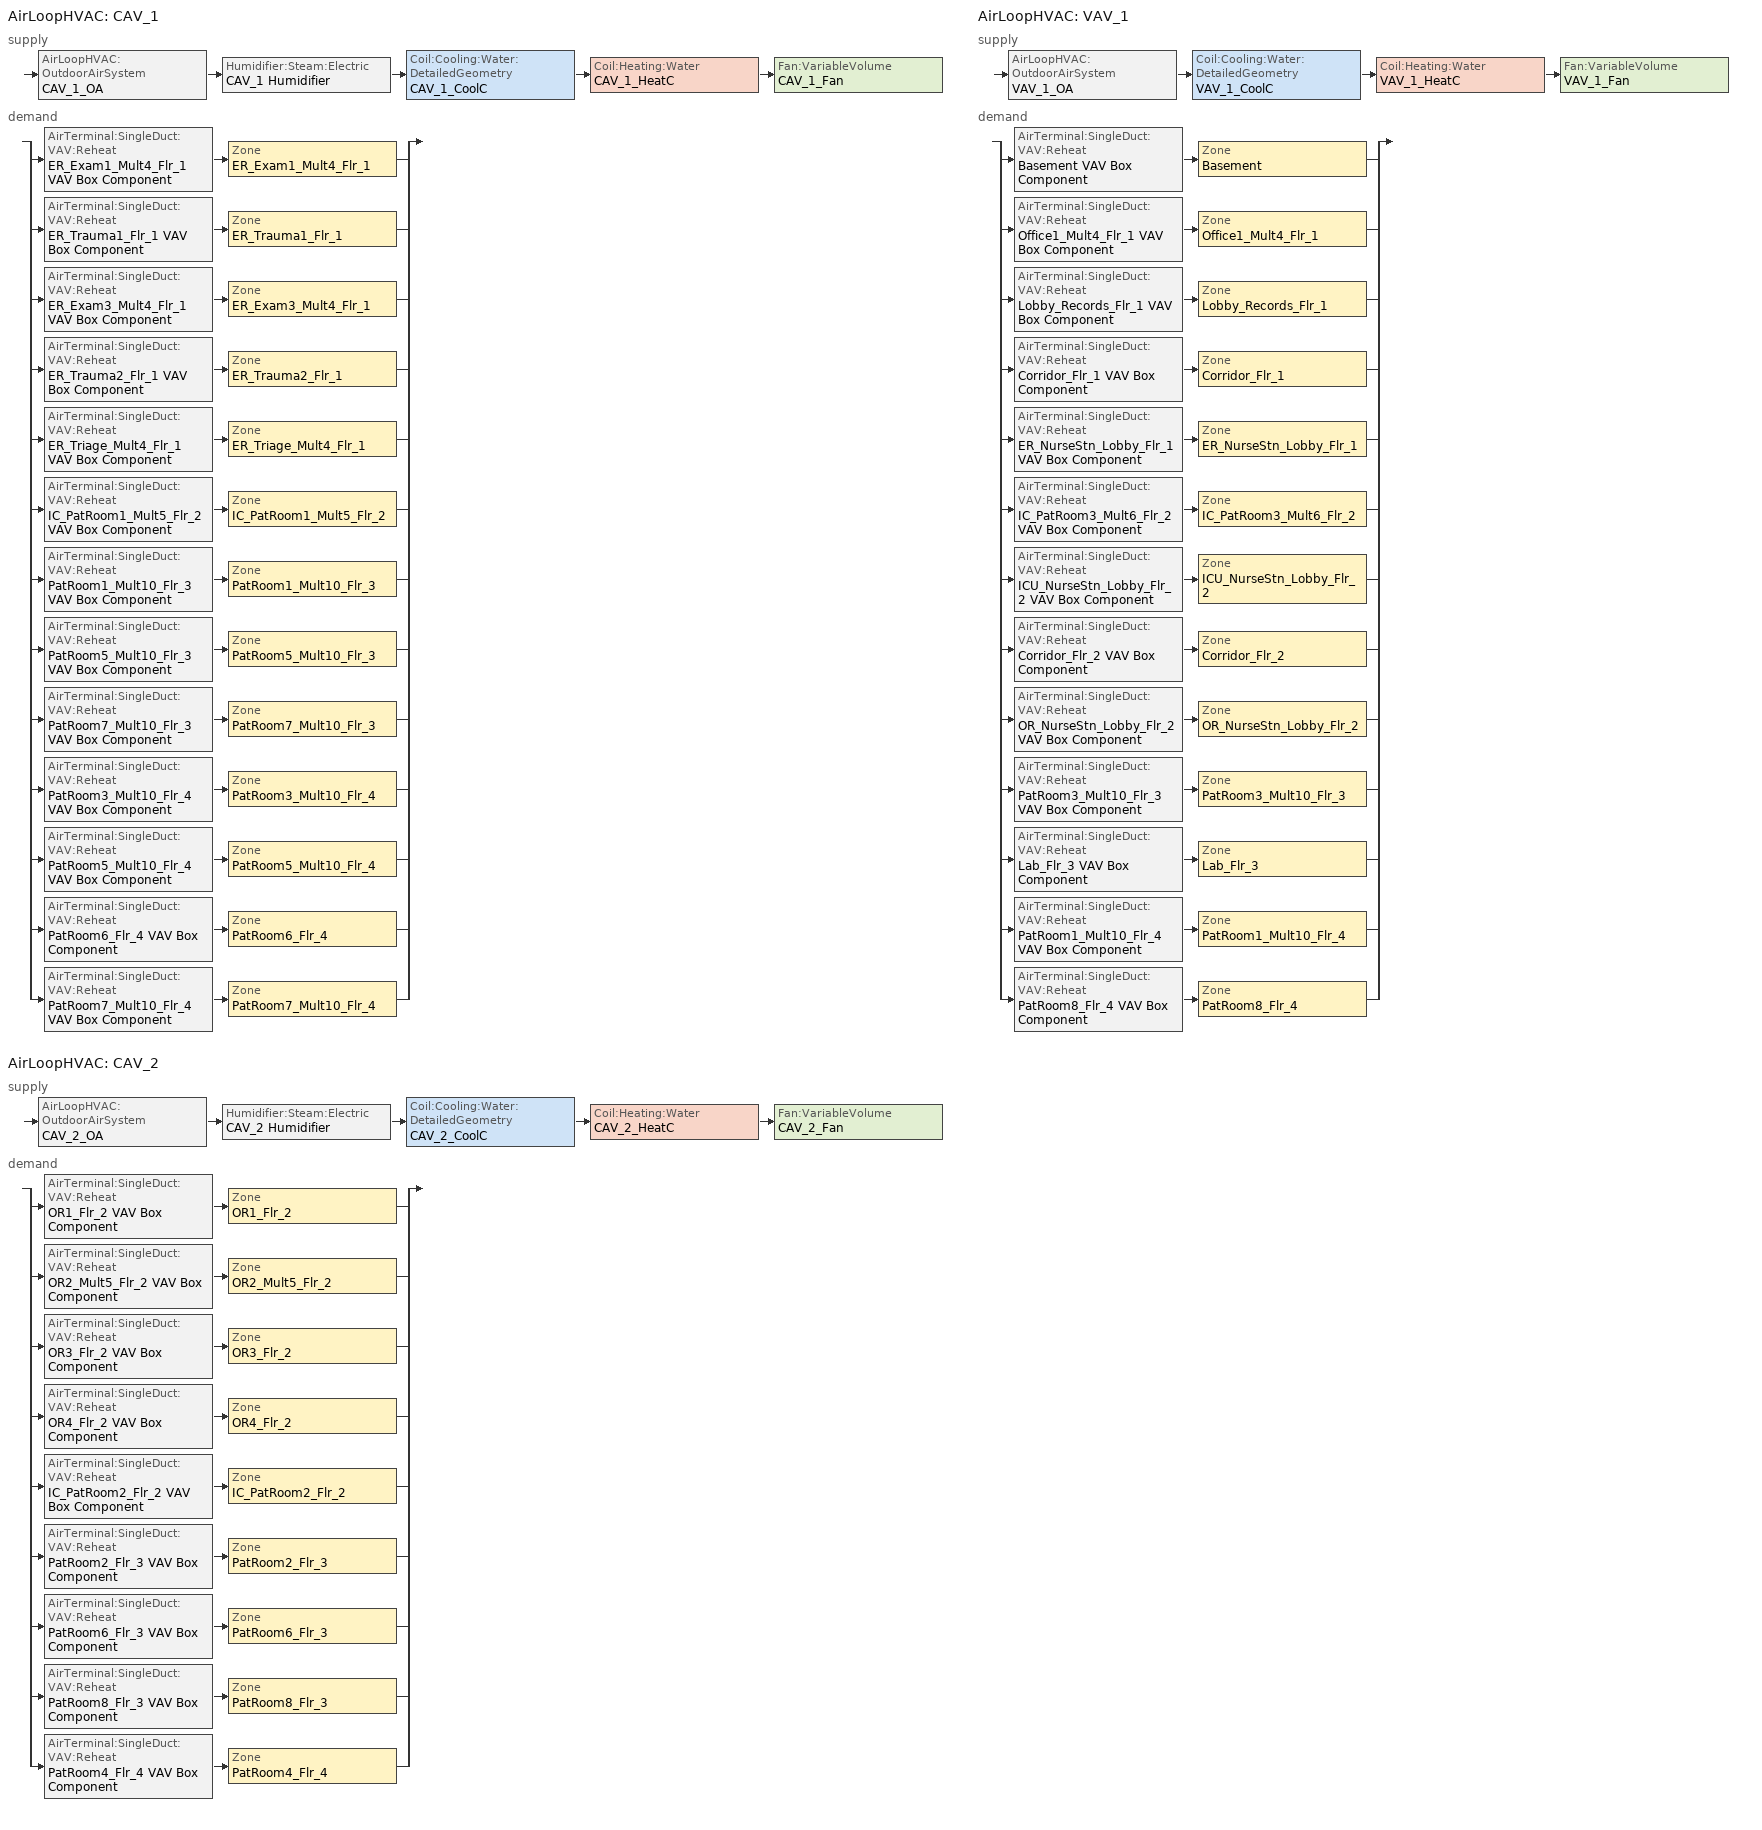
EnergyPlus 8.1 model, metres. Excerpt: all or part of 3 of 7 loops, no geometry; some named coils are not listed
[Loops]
AirLoopHVAC 'CAV_1'
 supply: AirLoopHVAC:OutdoorAirSystem 'CAV_1_OA' > Humidifier:Steam:Electric 'CAV_1 Humidifier' > Coil:Cooling:Water:DetailedGeometry 'CAV_1_CoolC' > Coil:Heating:Water 'CAV_1_HeatC' > Fan:VariableVolume 'CAV_1_Fan'
 demand: split
  | AirTerminal:SingleDuct:VAV:Reheat 'ER_Exam1_Mult4_Flr_1 VAV Box Component' > Zone 'ER_Exam1_Mult4_Flr_1'
  | AirTerminal:SingleDuct:VAV:Reheat 'ER_Trauma1_Flr_1 VAV Box Component' > Zone 'ER_Trauma1_Flr_1'
  | AirTerminal:SingleDuct:VAV:Reheat 'ER_Exam3_Mult4_Flr_1 VAV Box Component' > Zone 'ER_Exam3_Mult4_Flr_1'
  | AirTerminal:SingleDuct:VAV:Reheat 'ER_Trauma2_Flr_1 VAV Box Component' > Zone 'ER_Trauma2_Flr_1'
  | AirTerminal:SingleDuct:VAV:Reheat 'ER_Triage_Mult4_Flr_1 VAV Box Component' > Zone 'ER_Triage_Mult4_Flr_1'
  | AirTerminal:SingleDuct:VAV:Reheat 'IC_PatRoom1_Mult5_Flr_2 VAV Box Component' > Zone 'IC_PatRoom1_Mult5_Flr_2'
  | AirTerminal:SingleDuct:VAV:Reheat 'PatRoom1_Mult10_Flr_3 VAV Box Component' > Zone 'PatRoom1_Mult10_Flr_3'
  | AirTerminal:SingleDuct:VAV:Reheat 'PatRoom5_Mult10_Flr_3 VAV Box Component' > Zone 'PatRoom5_Mult10_Flr_3'
  | AirTerminal:SingleDuct:VAV:Reheat 'PatRoom7_Mult10_Flr_3 VAV Box Component' > Zone 'PatRoom7_Mult10_Flr_3'
  | AirTerminal:SingleDuct:VAV:Reheat 'PatRoom3_Mult10_Flr_4 VAV Box Component' > Zone 'PatRoom3_Mult10_Flr_4'
  | AirTerminal:SingleDuct:VAV:Reheat 'PatRoom5_Mult10_Flr_4 VAV Box Component' > Zone 'PatRoom5_Mult10_Flr_4'
  | AirTerminal:SingleDuct:VAV:Reheat 'PatRoom6_Flr_4 VAV Box Component' > Zone 'PatRoom6_Flr_4'
  | AirTerminal:SingleDuct:VAV:Reheat 'PatRoom7_Mult10_Flr_4 VAV Box Component' > Zone 'PatRoom7_Mult10_Flr_4'
AirLoopHVAC 'CAV_2'
 supply: AirLoopHVAC:OutdoorAirSystem 'CAV_2_OA' > Humidifier:Steam:Electric 'CAV_2 Humidifier' > Coil:Cooling:Water:DetailedGeometry 'CAV_2_CoolC' > Coil:Heating:Water 'CAV_2_HeatC' > Fan:VariableVolume 'CAV_2_Fan'
 demand: split
  | AirTerminal:SingleDuct:VAV:Reheat 'OR1_Flr_2 VAV Box Component' > Zone 'OR1_Flr_2'
  | AirTerminal:SingleDuct:VAV:Reheat 'OR2_Mult5_Flr_2 VAV Box Component' > Zone 'OR2_Mult5_Flr_2'
  | AirTerminal:SingleDuct:VAV:Reheat 'OR3_Flr_2 VAV Box Component' > Zone 'OR3_Flr_2'
  | AirTerminal:SingleDuct:VAV:Reheat 'OR4_Flr_2 VAV Box Component' > Zone 'OR4_Flr_2'
  | AirTerminal:SingleDuct:VAV:Reheat 'IC_PatRoom2_Flr_2 VAV Box Component' > Zone 'IC_PatRoom2_Flr_2'
  | AirTerminal:SingleDuct:VAV:Reheat 'PatRoom2_Flr_3 VAV Box Component' > Zone 'PatRoom2_Flr_3'
  | AirTerminal:SingleDuct:VAV:Reheat 'PatRoom6_Flr_3 VAV Box Component' > Zone 'PatRoom6_Flr_3'
  | AirTerminal:SingleDuct:VAV:Reheat 'PatRoom8_Flr_3 VAV Box Component' > Zone 'PatRoom8_Flr_3'
  | AirTerminal:SingleDuct:VAV:Reheat 'PatRoom4_Flr_4 VAV Box Component' > Zone 'PatRoom4_Flr_4'
AirLoopHVAC 'VAV_1'
 supply: AirLoopHVAC:OutdoorAirSystem 'VAV_1_OA' > Coil:Cooling:Water:DetailedGeometry 'VAV_1_CoolC' > Coil:Heating:Water 'VAV_1_HeatC' > Fan:VariableVolume 'VAV_1_Fan'
 demand: split
  | AirTerminal:SingleDuct:VAV:Reheat 'Basement VAV Box Component' > Zone 'Basement'
  | AirTerminal:SingleDuct:VAV:Reheat 'Office1_Mult4_Flr_1 VAV Box Component' > Zone 'Office1_Mult4_Flr_1'
  | AirTerminal:SingleDuct:VAV:Reheat 'Lobby_Records_Flr_1 VAV Box Component' > Zone 'Lobby_Records_Flr_1'
  | AirTerminal:SingleDuct:VAV:Reheat 'Corridor_Flr_1 VAV Box Component' > Zone 'Corridor_Flr_1'
  | AirTerminal:SingleDuct:VAV:Reheat 'ER_NurseStn_Lobby_Flr_1 VAV Box Component' > Zone 'ER_NurseStn_Lobby_Flr_1'
  | AirTerminal:SingleDuct:VAV:Reheat 'IC_PatRoom3_Mult6_Flr_2 VAV Box Component' > Zone 'IC_PatRoom3_Mult6_Flr_2'
  | AirTerminal:SingleDuct:VAV:Reheat 'ICU_NurseStn_Lobby_Flr_2 VAV Box Component' > Zone 'ICU_NurseStn_Lobby_Flr_2'
  | AirTerminal:SingleDuct:VAV:Reheat 'Corridor_Flr_2 VAV Box Component' > Zone 'Corridor_Flr_2'
  | AirTerminal:SingleDuct:VAV:Reheat 'OR_NurseStn_Lobby_Flr_2 VAV Box Component' > Zone 'OR_NurseStn_Lobby_Flr_2'
  | AirTerminal:SingleDuct:VAV:Reheat 'PatRoom3_Mult10_Flr_3 VAV Box Component' > Zone 'PatRoom3_Mult10_Flr_3'
  | AirTerminal:SingleDuct:VAV:Reheat 'Lab_Flr_3 VAV Box Component' > Zone 'Lab_Flr_3'
  | AirTerminal:SingleDuct:VAV:Reheat 'PatRoom1_Mult10_Flr_4 VAV Box Component' > Zone 'PatRoom1_Mult10_Flr_4'
  | AirTerminal:SingleDuct:VAV:Reheat 'PatRoom8_Flr_4 VAV Box Component' > Zone 'PatRoom8_Flr_4'
[Fan:VariableVolume] Availability Schedule=HVACOperationSchd; Pressure Rise {Pa}=1515.192; Maximum Flow Rate {m3/s}=AUTOSIZE; Fan Power Minimum Flow Rate Input Method=FixedFlowRate; Fan Power Minimum Air Flow Rate {m3/s}=0; Motor In Airstream Fraction=1; Fan Power Coefficient 1=0.0407599; Fan Power Coefficient 2=0.088045; Fan Power Coefficient 3=-0.0729261; Fan Power Coefficient 4=0.94374; Fan Power Coefficient 5=0
Name | Fan Total Efficiency | Motor Efficiency
CAV_1_Fan | 0.6084 | 0.936
CAV_2_Fan | 0.6045 | 0.93
VAV_1_Fan | 0.61425 | 0.945
[Coil:Heating:Water] Availability Schedule=ALWAYS_ON; U-Factor Times Area Value {W/K}=AUTOSIZE; Maximum Water Flow Rate {m3/s}=AUTOSIZE; Performance Input Method=UFactorTimesAreaAndDesignWaterFlowRate; Rated Capacity {W}=AUTOSIZE; Rated Inlet Water Temperature {C}=82.2; Rated Inlet Air Temperature {C}=16.6; Rated Outlet Water Temperature {C}=71.1; Rated Outlet Air Temperature {C}=32.2
CAV_1_HeatC; CAV_2_HeatC; VAV_1_HeatC
[Coil:Cooling:Water:DetailedGeometry] Availability Schedule=ALWAYS_ON; Maximum Water Flow Rate {m3/s}=AUTOSIZE; Tube Outside Surface Area {m2}=AUTOSIZE; Total Tube Inside Area {m2}=AUTOSIZE; Fin Surface Area {m2}=AUTOSIZE; Minimum Airflow Area {m2}=AUTOSIZE; Coil Depth {m}=AUTOSIZE; Fin Diameter {m}=AUTOSIZE; Fin Thickness {m}=0.0015; Tube Inside Diameter {m}=0.01445; Tube Outside Diameter {m}=0.0159; Tube Thermal Conductivity {W/m-K}=386; Fin Thermal Conductivity {W/m-K}=204; Fin Spacing {m}=0.0018; Tube Depth Spacing {m}=0.026; Number of Tube Rows=6; Number of Tubes per Row=AUTOSIZE
CAV_1_CoolC; CAV_2_CoolC; VAV_1_CoolC
[Humidifier:Steam:Electric] Availability Schedule=ALWAYS_ON; Rated Capacity {m3/s}=3.72E-5; Rated Power {W}=100000; Rated Fan Power {W}=0; Standby Power {W}=0
CAV_1 Humidifier; CAV_2 Humidifier
[AirTerminal:SingleDuct:VAV:Reheat] Availability Schedule=ALWAYS_ON; Maximum Air Flow Rate {m3/s}=AUTOSIZE; Zone Minimum Air Flow Input Method=Constant; Maximum Hot Water or Steam Flow Rate {m3/s}=AUTOSIZE; Minimum Hot Water or Steam Flow Rate {m3/s}=0; Convergence Tolerance=0.001; Damper Heating Action=NORMAL; Maximum Flow per Zone Floor Area During Reheat {m3/s-m2}=AUTOCALCULATE; Maximum Flow Fraction During Reheat=AUTOCALCULATE
Name | Constant Minimum Air Flow Fraction | Reheat Coil
Basement VAV Box Component | 0.3 | Basement VAV Box Reheat Coil
Corridor_Flr_1 VAV Box Component | 0.3 | Corridor_Flr_1 VAV Box Reheat Coil
Corridor_Flr_2 VAV Box Component | 0.3 | Corridor_Flr_2 VAV Box Reheat Coil
ER_Exam1_Mult4_Flr_1 VAV Box Component | 1 | ER_Exam1_Mult4_Flr_1 VAV Box Reheat Coil
ER_Exam3_Mult4_Flr_1 VAV Box Component | 1 | ER_Exam3_Mult4_Flr_1 VAV Box Reheat Coil
ER_NurseStn_Lobby_Flr_1 VAV Box Component | 0.3 | ER_NurseStn_Lobby_Flr_1 VAV Box Reheat Coil
ER_Trauma1_Flr_1 VAV Box Component | 1 | ER_Trauma1_Flr_1 VAV Box Reheat Coil
ER_Trauma2_Flr_1 VAV Box Component | 1 | ER_Trauma2_Flr_1 VAV Box Reheat Coil
ER_Triage_Mult4_Flr_1 VAV Box Component | 1 | ER_Triage_Mult4_Flr_1 VAV Box Reheat Coil
ICU_NurseStn_Lobby_Flr_2 VAV Box Component | 0.3 | ICU_NurseStn_Lobby_Flr_2 VAV Box Reheat Coil
IC_PatRoom1_Mult5_Flr_2 VAV Box Component | 1 | IC_PatRoom1_Mult5_Flr_2 VAV Box Reheat Coil
IC_PatRoom2_Flr_2 VAV Box Component | 1 | IC_PatRoom2_Flr_2 VAV Box Reheat Coil
IC_PatRoom3_Mult6_Flr_2 VAV Box Component | 1 | IC_PatRoom3_Mult6_Flr_2 VAV Box Reheat Coil
Lab_Flr_3 VAV Box Component | 1 | Lab_Flr_3 VAV Box Reheat Coil
Lobby_Records_Flr_1 VAV Box Component | 0.3 | Lobby_Records_Flr_1 VAV Box Reheat Coil
OR1_Flr_2 VAV Box Component | 1 | OR1_Flr_2 VAV Box Reheat Coil
OR2_Mult5_Flr_2 VAV Box Component | 1 | OR2_Mult5_Flr_2 VAV Box Reheat Coil
OR3_Flr_2 VAV Box Component | 1 | OR3_Flr_2 VAV Box Reheat Coil
OR4_Flr_2 VAV Box Component | 1 | OR4_Flr_2 VAV Box Reheat Coil
OR_NurseStn_Lobby_Flr_2 VAV Box Component | 0.3 | OR_NurseStn_Lobby_Flr_2 VAV Box Reheat Coil
Office1_Mult4_Flr_1 VAV Box Component | 0.3 | Office1_Mult4_Flr_1 VAV Box Reheat Coil
PatRoom1_Mult10_Flr_3 VAV Box Component | 1 | PatRoom1_Mult10_Flr_3 VAV Box Reheat Coil
PatRoom1_Mult10_Flr_4 VAV Box Component | 1 | PatRoom1_Mult10_Flr_4 VAV Box Reheat Coil
PatRoom2_Flr_3 VAV Box Component | 1 | PatRoom2_Flr_3 VAV Box Reheat Coil
PatRoom3_Mult10_Flr_3 VAV Box Component | 1 | PatRoom3_Mult10_Flr_3 VAV Box Reheat Coil
PatRoom3_Mult10_Flr_4 VAV Box Component | 1 | PatRoom3_Mult10_Flr_4 VAV Box Reheat Coil
PatRoom4_Flr_4 VAV Box Component | 1 | PatRoom4_Flr_4 VAV Box Reheat Coil
PatRoom5_Mult10_Flr_3 VAV Box Component | 1 | PatRoom5_Mult10_Flr_3 VAV Box Reheat Coil
PatRoom5_Mult10_Flr_4 VAV Box Component | 1 | PatRoom5_Mult10_Flr_4 VAV Box Reheat Coil
PatRoom6_Flr_3 VAV Box Component | 1 | PatRoom6_Flr_3 VAV Box Reheat Coil
PatRoom6_Flr_4 VAV Box Component | 1 | PatRoom6_Flr_4 VAV Box Reheat Coil
PatRoom7_Mult10_Flr_3 VAV Box Component | 1 | PatRoom7_Mult10_Flr_3 VAV Box Reheat Coil
PatRoom7_Mult10_Flr_4 VAV Box Component | 1 | PatRoom7_Mult10_Flr_4 VAV Box Reheat Coil
PatRoom8_Flr_3 VAV Box Component | 1 | PatRoom8_Flr_3 VAV Box Reheat Coil
PatRoom8_Flr_4 VAV Box Component | 1 | PatRoom8_Flr_4 VAV Box Reheat Coil
[Zone equipment]
Basement: Basement VAV Box Component
Corridor_Flr_1: Corridor_Flr_1 VAV Box Component
Corridor_Flr_2: Corridor_Flr_2 VAV Box Component
ER_Exam1_Mult4_Flr_1: ER_Exam1_Mult4_Flr_1 VAV Box Component
ER_Exam3_Mult4_Flr_1: ER_Exam3_Mult4_Flr_1 VAV Box Component
ER_NurseStn_Lobby_Flr_1: ER_NurseStn_Lobby_Flr_1 VAV Box Component
ER_Trauma1_Flr_1: ER_Trauma1_Flr_1 VAV Box Component
ER_Trauma2_Flr_1: ER_Trauma2_Flr_1 VAV Box Component
ER_Triage_Mult4_Flr_1: ER_Triage_Mult4_Flr_1 VAV Box Component
ICU_NurseStn_Lobby_Flr_2: ICU_NurseStn_Lobby_Flr_2 VAV Box Component
IC_PatRoom1_Mult5_Flr_2: IC_PatRoom1_Mult5_Flr_2 VAV Box Component
IC_PatRoom2_Flr_2: IC_PatRoom2_Flr_2 VAV Box Component
IC_PatRoom3_Mult6_Flr_2: IC_PatRoom3_Mult6_Flr_2 VAV Box Component
Lab_Flr_3: Lab_Flr_3 VAV Box Component
Lobby_Records_Flr_1: Lobby_Records_Flr_1 VAV Box Component
OR1_Flr_2: OR1_Flr_2 VAV Box Component
OR2_Mult5_Flr_2: OR2_Mult5_Flr_2 VAV Box Component
OR3_Flr_2: OR3_Flr_2 VAV Box Component
OR4_Flr_2: OR4_Flr_2 VAV Box Component
OR_NurseStn_Lobby_Flr_2: OR_NurseStn_Lobby_Flr_2 VAV Box Component
Office1_Mult4_Flr_1: Office1_Mult4_Flr_1 VAV Box Component
PatRoom1_Mult10_Flr_3: PatRoom1_Mult10_Flr_3 VAV Box Component
PatRoom1_Mult10_Flr_4: PatRoom1_Mult10_Flr_4 VAV Box Component
PatRoom2_Flr_3: PatRoom2_Flr_3 VAV Box Component
PatRoom3_Mult10_Flr_3: PatRoom3_Mult10_Flr_3 VAV Box Component
PatRoom3_Mult10_Flr_4: PatRoom3_Mult10_Flr_4 VAV Box Component
PatRoom4_Flr_4: PatRoom4_Flr_4 VAV Box Component
PatRoom5_Mult10_Flr_3: PatRoom5_Mult10_Flr_3 VAV Box Component
PatRoom5_Mult10_Flr_4: PatRoom5_Mult10_Flr_4 VAV Box Component
PatRoom6_Flr_3: PatRoom6_Flr_3 VAV Box Component
PatRoom6_Flr_4: PatRoom6_Flr_4 VAV Box Component
PatRoom7_Mult10_Flr_3: PatRoom7_Mult10_Flr_3 VAV Box Component
PatRoom7_Mult10_Flr_4: PatRoom7_Mult10_Flr_4 VAV Box Component
PatRoom8_Flr_3: PatRoom8_Flr_3 VAV Box Component
PatRoom8_Flr_4: PatRoom8_Flr_4 VAV Box Component
[Sizing:Zone] Zone Cooling Design Supply Air Temperature Input Method=SupplyAirTemperature; Zone Cooling Design Supply Air Temperature {C}=11.1; Zone Heating Design Supply Air Temperature Input Method=SupplyAirTemperature; Zone Heating Design Supply Air Temperature {C}=50; Zone Cooling Design Supply Air Humidity Ratio {kgWater/kgDryAir}=0.007; Zone Heating Design Supply Air Humidity Ratio {kgWater/kgDryAir}=0.008; Heating Design Air Flow Method=DesignDay
Name | Design Specification Outdoor Air Object | Cooling Design Air Flow Method | Cooling Minimum Air Flow {m3/s}
Basement | SZ DSOA Basement | DesignDay
Corridor_Flr_1 | SZ DSOA Corridor_Flr_1 | DesignDay
Corridor_Flr_2 | SZ DSOA Corridor_Flr_2 | DesignDayWithLimit | 1.349328
ER_Exam1_Mult4_Flr_1 | SZ DSOA ER_Exam1_Mult4_Flr_1 | DesignDayWithLimit | 0.396533
ER_Exam3_Mult4_Flr_1 | SZ DSOA ER_Exam3_Mult4_Flr_1 | DesignDayWithLimit | 0.396533
ER_NurseStn_Lobby_Flr_1 | SZ DSOA ER_NurseStn_Lobby_Flr_1 | DesignDay
ER_Trauma1_Flr_1 | SZ DSOA ER_Trauma1_Flr_1 | DesignDayWithLimit | 0.396533
ER_Trauma2_Flr_1 | SZ DSOA ER_Trauma2_Flr_1 | DesignDayWithLimit | 0.396533
ER_Triage_Mult4_Flr_1 | SZ DSOA ER_Triage_Mult4_Flr_1 | DesignDayWithLimit | 0.396533
ICU_NurseStn_Lobby_Flr_2 | SZ DSOA ICU_NurseStn_Lobby_Flr_2 | DesignDay
IC_PatRoom1_Mult5_Flr_2 | SZ DSOA IC_PatRoom1_Mult5_Flr_2 | DesignDayWithLimit | 0.148683
IC_PatRoom2_Flr_2 | SZ DSOA IC_PatRoom2_Flr_2 | DesignDayWithLimit | 0.198267
IC_PatRoom3_Mult6_Flr_2 | SZ DSOA IC_PatRoom3_Mult6_Flr_2 | DesignDayWithLimit | 0.148683
Lab_Flr_3 | SZ DSOA Lab_Flr_3 | DesignDayWithLimit | 1.882
Lobby_Records_Flr_1 | SZ DSOA Lobby_Records_Flr_1 | DesignDay
OR1_Flr_2 | SZ DSOA OR1_Flr_2 | DesignDayWithLimit | 0.991292
OR2_Mult5_Flr_2 | SZ DSOA OR2_Mult5_Flr_2 | DesignDayWithLimit | 0.991292
OR3_Flr_2 | SZ DSOA OR3_Flr_2 | DesignDayWithLimit | 0.991292
OR4_Flr_2 | SZ DSOA OR4_Flr_2 | DesignDayWithLimit | 3.965417
OR_NurseStn_Lobby_Flr_2 | SZ DSOA OR_NurseStn_Lobby_Flr_2 | DesignDay
Office1_Mult4_Flr_1 | SZ DSOA Office1_Mult4_Flr_1 | DesignDay
PatRoom1_Mult10_Flr_3 | SZ DSOA PatRoom1_Mult10_Flr_3 | DesignDayWithLimit | 0.148683
PatRoom1_Mult10_Flr_4 | SZ DSOA PatRoom1_Mult10_Flr_4 | DesignDayWithLimit | 0.148683
PatRoom2_Flr_3 | SZ DSOA PatRoom2_Flr_3 | DesignDayWithLimit | 0.24785
PatRoom3_Mult10_Flr_3 | SZ DSOA PatRoom3_Mult10_Flr_3 | DesignDayWithLimit | 0.143767
PatRoom3_Mult10_Flr_4 | SZ DSOA PatRoom3_Mult10_Flr_4 | DesignDayWithLimit | 0.143767
PatRoom4_Flr_4 | SZ DSOA PatRoom4_Flr_4 | DesignDayWithLimit | 0.24785
PatRoom5_Mult10_Flr_3 | SZ DSOA PatRoom5_Mult10_Flr_3 | DesignDayWithLimit | 0.148683
PatRoom5_Mult10_Flr_4 | SZ DSOA PatRoom5_Mult10_Flr_4 | DesignDayWithLimit | 0.148683
PatRoom6_Flr_3 | SZ DSOA PatRoom6_Flr_3 | DesignDayWithLimit | 0.198267
PatRoom6_Flr_4 | SZ DSOA PatRoom6_Flr_4 | DesignDayWithLimit | 0.198267
PatRoom7_Mult10_Flr_3 | SZ DSOA PatRoom7_Mult10_Flr_3 | DesignDayWithLimit | 0.143767
PatRoom7_Mult10_Flr_4 | SZ DSOA PatRoom7_Mult10_Flr_4 | DesignDayWithLimit | 0.143767
PatRoom8_Flr_3 | SZ DSOA PatRoom8_Flr_3 | DesignDayWithLimit | 0.198267
PatRoom8_Flr_4 | SZ DSOA PatRoom8_Flr_4 | DesignDayWithLimit | 0.198267
[DesignSpecification:OutdoorAir]
Name | Outdoor Air Method | Outdoor Air Flow per Person {m3/s-person} | Outdoor Air Flow per Zone Floor Area {m3/s-m2} | Outdoor Air Flow per Zone {m3/s}
SZ DSOA Basement; SZ DSOA ER_NurseStn_Lobby_Flr_1; SZ DSOA ICU_NurseStn_Lobby_Flr_2; SZ DSOA Lobby_Records_Flr_1; SZ DSOA OR_NurseStn_Lobby_Flr_2; SZ DSOA Office1_Mult4_Flr_1 | Flow/Person | 0.01
SZ DSOA Corridor_Flr_1; SZ DSOA Corridor_Flr_2 | Flow/Area |  | 0.00025
SZ DSOA ER_Exam1_Mult4_Flr_1; SZ DSOA ER_Exam3_Mult4_Flr_1; SZ DSOA ER_Trauma1_Flr_1; SZ DSOA ER_Trauma2_Flr_1; SZ DSOA ER_Triage_Mult4_Flr_1; SZ DSOA IC_PatRoom2_Flr_2; SZ DSOA PatRoom6_Flr_3; SZ DSOA PatRoom6_Flr_4; SZ DSOA PatRoom8_Flr_3; SZ DSOA PatRoom8_Flr_4 | Flow/Zone |  |  | 0.066089
SZ DSOA IC_PatRoom1_Mult5_Flr_2; SZ DSOA IC_PatRoom3_Mult6_Flr_2; SZ DSOA PatRoom1_Mult10_Flr_3; SZ DSOA PatRoom1_Mult10_Flr_4; SZ DSOA PatRoom5_Mult10_Flr_3; SZ DSOA PatRoom5_Mult10_Flr_4 | Flow/Zone |  |  | 0.049561
SZ DSOA Lab_Flr_3 | Flow/Zone |  |  | 1.882
SZ DSOA OR1_Flr_2; SZ DSOA OR2_Mult5_Flr_2; SZ DSOA OR3_Flr_2 | Flow/Zone |  |  | 0.198258
SZ DSOA OR4_Flr_2 | Flow/Zone |  |  | 0.793083
SZ DSOA PatRoom2_Flr_3; SZ DSOA PatRoom4_Flr_4 | Flow/Zone |  |  | 0.082617
SZ DSOA PatRoom3_Mult10_Flr_3; SZ DSOA PatRoom3_Mult10_Flr_4; SZ DSOA PatRoom7_Mult10_Flr_3; SZ DSOA PatRoom7_Mult10_Flr_4 | Flow/Zone |  |  | 0.047922
[ZoneControl:Thermostat] Control Type Schedule=Dual Zone Control Type Sched
Name | Zone or ZoneList | Control 1
Basement Thermostat | Basement | Basement DualSPSched
Corridor_Flr_1 Thermostat | Corridor_Flr_1 | Corridor_Flr_1 DualSPSched
Corridor_Flr_2 Thermostat | Corridor_Flr_2 | Corridor_Flr_2 DualSPSched
ER_Exam1_Mult4_Flr_1 Thermostat | ER_Exam1_Mult4_Flr_1 | ER_Exam1_Mult4_Flr_1 DualSPSched
ER_Exam3_Mult4_Flr_1 Thermostat | ER_Exam3_Mult4_Flr_1 | ER_Exam3_Mult4_Flr_1 DualSPSched
ER_NurseStn_Lobby_Flr_1 Thermostat | ER_NurseStn_Lobby_Flr_1 | ER_NurseStn_Lobby_Flr_1 DualSPSched
ER_Trauma1_Flr_1 Thermostat | ER_Trauma1_Flr_1 | ER_Trauma1_Flr_1 DualSPSched
ER_Trauma2_Flr_1 Thermostat | ER_Trauma2_Flr_1 | ER_Trauma2_Flr_1 DualSPSched
ER_Triage_Mult4_Flr_1 Thermostat | ER_Triage_Mult4_Flr_1 | ER_Triage_Mult4_Flr_1 DualSPSched
ICU_NurseStn_Lobby_Flr_2 Thermostat | ICU_NurseStn_Lobby_Flr_2 | ICU_NurseStn_Lobby_Flr_2 DualSPSched
IC_PatRoom1_Mult5_Flr_2 Thermostat | IC_PatRoom1_Mult5_Flr_2 | IC_PatRoom1_Mult5_Flr_2 DualSPSched
IC_PatRoom2_Flr_2 Thermostat | IC_PatRoom2_Flr_2 | IC_PatRoom2_Flr_2 DualSPSched
IC_PatRoom3_Mult6_Flr_2 Thermostat | IC_PatRoom3_Mult6_Flr_2 | IC_PatRoom3_Mult6_Flr_2 DualSPSched
Lab_Flr_3 Thermostat | Lab_Flr_3 | Lab_Flr_3 DualSPSched
Lobby_Records_Flr_1 Thermostat | Lobby_Records_Flr_1 | Lobby_Records_Flr_1 DualSPSched
OR1_Flr_2 Thermostat | OR1_Flr_2 | OR1_Flr_2 DualSPSched
OR2_Mult5_Flr_2 Thermostat | OR2_Mult5_Flr_2 | OR2_Mult5_Flr_2 DualSPSched
OR3_Flr_2 Thermostat | OR3_Flr_2 | OR3_Flr_2 DualSPSched
OR4_Flr_2 Thermostat | OR4_Flr_2 | OR4_Flr_2 DualSPSched
OR_NurseStn_Lobby_Flr_2 Thermostat | OR_NurseStn_Lobby_Flr_2 | OR_NurseStn_Lobby_Flr_2 DualSPSched
Office1_Mult4_Flr_1 Thermostat | Office1_Mult4_Flr_1 | Office1_Mult4_Flr_1 DualSPSched
PatRoom1_Mult10_Flr_3 Thermostat | PatRoom1_Mult10_Flr_3 | PatRoom1_Mult10_Flr_3 DualSPSched
PatRoom1_Mult10_Flr_4 Thermostat | PatRoom1_Mult10_Flr_4 | PatRoom1_Mult10_Flr_4 DualSPSched
PatRoom2_Flr_3 Thermostat | PatRoom2_Flr_3 | PatRoom2_Flr_3 DualSPSched
PatRoom3_Mult10_Flr_3 Thermostat | PatRoom3_Mult10_Flr_3 | PatRoom3_Mult10_Flr_3 DualSPSched
PatRoom3_Mult10_Flr_4 Thermostat | PatRoom3_Mult10_Flr_4 | PatRoom3_Mult10_Flr_4 DualSPSched
PatRoom4_Flr_4 Thermostat | PatRoom4_Flr_4 | PatRoom4_Flr_4 DualSPSched
PatRoom5_Mult10_Flr_3 Thermostat | PatRoom5_Mult10_Flr_3 | PatRoom5_Mult10_Flr_3 DualSPSched
PatRoom5_Mult10_Flr_4 Thermostat | PatRoom5_Mult10_Flr_4 | PatRoom5_Mult10_Flr_4 DualSPSched
PatRoom6_Flr_3 Thermostat | PatRoom6_Flr_3 | PatRoom6_Flr_3 DualSPSched
PatRoom6_Flr_4 Thermostat | PatRoom6_Flr_4 | PatRoom6_Flr_4 DualSPSched
PatRoom7_Mult10_Flr_3 Thermostat | PatRoom7_Mult10_Flr_3 | PatRoom7_Mult10_Flr_3 DualSPSched
PatRoom7_Mult10_Flr_4 Thermostat | PatRoom7_Mult10_Flr_4 | PatRoom7_Mult10_Flr_4 DualSPSched
PatRoom8_Flr_3 Thermostat | PatRoom8_Flr_3 | PatRoom8_Flr_3 DualSPSched
PatRoom8_Flr_4 Thermostat | PatRoom8_Flr_4 | PatRoom8_Flr_4 DualSPSched
[ThermostatSetpoint:DualSetpoint]
Name | Heating Setpoint Temperature Schedule | Cooling Setpoint Temperature Schedule
Basement DualSPSched; Corridor_Flr_1 DualSPSched; Corridor_Flr_2 DualSPSched; ER_NurseStn_Lobby_Flr_1 DualSPSched; ICU_NurseStn_Lobby_Flr_2 DualSPSched; Lab_Flr_3 DualSPSched; Lobby_Records_Flr_1 DualSPSched; OR_NurseStn_Lobby_Flr_2 DualSPSched; Office1_Mult4_Flr_1 DualSPSched | ADMIN_HTGSETP_SCH | ADMIN_CLGSETP_SCH
ER_Exam1_Mult4_Flr_1 DualSPSched; ER_Exam3_Mult4_Flr_1 DualSPSched; ER_Trauma1_Flr_1 DualSPSched; ER_Trauma2_Flr_1 DualSPSched; ER_Triage_Mult4_Flr_1 DualSPSched; IC_PatRoom1_Mult5_Flr_2 DualSPSched; IC_PatRoom2_Flr_2 DualSPSched; IC_PatRoom3_Mult6_Flr_2 DualSPSched; PatRoom1_Mult10_Flr_3 DualSPSched; PatRoom1_Mult10_Flr_4 DualSPSched; PatRoom2_Flr_3 DualSPSched; PatRoom3_Mult10_Flr_3 DualSPSched; PatRoom3_Mult10_Flr_4 DualSPSched; PatRoom4_Flr_4 DualSPSched; PatRoom5_Mult10_Flr_3 DualSPSched; PatRoom5_Mult10_Flr_4 DualSPSched; PatRoom6_Flr_3 DualSPSched; PatRoom6_Flr_4 DualSPSched; PatRoom7_Mult10_Flr_3 DualSPSched; PatRoom7_Mult10_Flr_4 DualSPSched; PatRoom8_Flr_3 DualSPSched; PatRoom8_Flr_4 DualSPSched | CRITICAL_HTGSETP_SCH | CRITICAL_CLGSETP_SCH
OR1_Flr_2 DualSPSched; OR2_Mult5_Flr_2 DualSPSched; OR3_Flr_2 DualSPSched; OR4_Flr_2 DualSPSched | OR_HTGSETP_SCH | OR_CLGSETP_SCH
[Sizing:System] Type of Load to Size On=Sensible; Design Outdoor Air Flow Rate {m3/s}=AUTOSIZE; Preheat Design Temperature {C}=7; Preheat Design Humidity Ratio {kgWater/kgDryAir}=0.008; Precool Design Humidity Ratio {kgWater/kgDryAir}=0.008; Central Cooling Design Supply Air Temperature {C}=7.2; Central Heating Design Supply Air Temperature {C}=16; 100% Outdoor Air in Cooling=No; 100% Outdoor Air in Heating=No; Central Cooling Design Supply Air Humidity Ratio {kgWater/kgDryAir}=0.007; Central Heating Design Supply Air Humidity Ratio {kgWater/kgDryAir}=0.007; Cooling Design Air Flow Method=DesignDay; Cooling Design Air Flow Rate {m3/s}=0; Heating Design Air Flow Method=DesignDay; Heating Design Air Flow Rate {m3/s}=0
Name | Minimum System Air Flow Ratio | Precool Design Temperature {C} | Sizing Option
CAV_1; CAV_2 | 1 | 7.2 | NonCoincident
VAV_1 | 0.3 | 11.1 | Coincident
[Controller:OutdoorAir] Minimum Outdoor Air Flow Rate {m3/s}=AUTOSIZE; Maximum Outdoor Air Flow Rate {m3/s}=AUTOSIZE; Economizer Control Action Type=ModulateFlow; Economizer Maximum Limit Dry-Bulb Temperature {C}=28; Economizer Maximum Limit Enthalpy {J/kg}=64000; Economizer Minimum Limit Dry-Bulb Temperature {C}=-100; Lockout Type=NoLockout; Minimum Limit Type=FixedMinimum; Minimum Outdoor Air Schedule=ALWAYS_ON
Name | Economizer Control Type | Minimum Fraction of Outdoor Air Schedule
CAV_1_OA_Controller; CAV_2_OA_Controller | NoEconomizer | CAV_OAminFracSchedule
VAV_1_OA_Controller | DifferentialDryBulb | VAV_OAminFracSchedule
[Controller:WaterCoil] Actuator Variable=Flow; Maximum Actuated Flow {m3/s}=AUTOSIZE; Minimum Actuated Flow {m3/s}=0
Name | Control Variable | Action | Controller Convergence Tolerance {deltaC}
CAV_1_CoolC_Controller; CAV_2_CoolC_Controller | TemperatureAndHumidityRatio | Reverse
CAV_1_HeatC_Controller; CAV_2_HeatC_Controller; VAV_1_HeatC_Controller | Temperature | Normal | 0.0001
VAV_1_CoolC_Controller | Temperature | Reverse
[AirLoopHVAC] Design Supply Air Flow Rate {m3/s}=AUTOSIZE
CAV_1; CAV_2; VAV_1
[SetpointManager:Scheduled] Control Variable=Temperature
Name | Schedule | Setpoint Node or NodeList
CAV_1 SAT setpoint | CAV_SAT_SCH | CAV_1 Supply Equipment Outlet Node
CAV_2 SAT setpoint | CAV_SAT_SCH | CAV_2 Supply Equipment Outlet Node
VAV_1 SAT setpoint | Seasonal-Reset-Supply-Air-Temp-Sch | VAV_1 Supply Equipment Outlet Node
[SetpointManager:MixedAir] Control Variable=Temperature
Name | Setpoint Node or NodeList
CAV_1_CoolC SAT Manager | CAV_1_CoolC-CAV_1_HeatCNode
CAV_1_HeatC SAT Manager | CAV_1_HeatC-CAV_1_FanNode
CAV_1_OAMixed Air Temp Manager | CAV_1_OA-CAV_1 HumidifierNode
CAV_2_CoolC SAT Manager | CAV_2_CoolC-CAV_2_HeatCNode
CAV_2_HeatC SAT Manager | CAV_2_HeatC-CAV_2_FanNode
CAV_2_OAMixed Air Temp Manager | CAV_2_OA-CAV_2 HumidifierNode
VAV_1_CoolC SAT Manager | VAV_1_CoolC-VAV_1_HeatCNode
VAV_1_HeatC SAT Manager | VAV_1_HeatC-VAV_1_FanNode
VAV_1_OAMixed Air Temp Manager | VAV_1_OA-VAV_1_CoolCNode
[SetpointManager:SingleZone:Humidity:Minimum]
Name | Setpoint Node or NodeList
CAV_1 Humidifier HUMRAT setpoint | CAV_1 Humidifier-CAV_1_CoolCNode
CAV_2 Humidifier HUMRAT setpoint | CAV_2 Humidifier-CAV_2_CoolCNode
[SetpointManager:SingleZone:Humidity:Maximum]
Name | Setpoint Node or NodeList
CAV_1_CoolC HUMRAT setpoint | CAV_1_CoolC-CAV_1_HeatCNode
CAV_2_CoolC HUMRAT setpoint | CAV_2_CoolC-CAV_2_HeatCNode
[EnergyManagementSystem:Sensor]
Name | Output:Variable Index Key | Output:Variable
tempCAV1_0 | ER_Exam1_Mult4_Flr_1 | Zone Mean Air Temperature
tempCAV1_1 | ER_Trauma1_Flr_1 | Zone Mean Air Temperature
tempCAV1_2 | ER_Exam3_Mult4_Flr_1 | Zone Mean Air Temperature
tempCAV1_3 | ER_Trauma2_Flr_1 | Zone Mean Air Temperature
tempCAV1_4 | ER_Triage_Mult4_Flr_1 | Zone Mean Air Temperature
tempCAV1_5 | IC_Patroom1_Mult5_Flr_2 | Zone Mean Air Temperature
tempCAV1_6 | Patroom1_Mult10_Flr_3 | Zone Mean Air Temperature
tempCAV1_7 | Patroom5_Mult10_Flr_3 | Zone Mean Air Temperature
tempCAV1_8 | Patroom7_Mult10_Flr_3 | Zone Mean Air Temperature
tempCAV1_9 | Patroom3_Mult10_Flr_4 | Zone Mean Air Temperature
tempCAV1_10 | Patroom5_Mult10_Flr_4 | Zone Mean Air Temperature
tempCAV1_11 | Patroom6_Flr_4 | Zone Mean Air Temperature
tempCAV1_12 | Patroom7_Mult10_Flr_4 | Zone Mean Air Temperature
tempCAV2_0 | OR1_Flr_2 | Zone Mean Air Temperature
tempCAV2_1 | OR2_Mult5_Flr_2 | Zone Mean Air Temperature
tempCAV2_2 | OR3_Flr_2 | Zone Mean Air Temperature
tempCAV2_3 | OR4_Flr_2 | Zone Mean Air Temperature
tempCAV2_4 | IC_Patroom2_Flr_2 | Zone Mean Air Temperature
tempCAV2_5 | Patroom2_Flr_3 | Zone Mean Air Temperature
tempCAV2_6 | Patroom6_Flr_3 | Zone Mean Air Temperature
tempCAV2_7 | Patroom8_Flr_3 | Zone Mean Air Temperature
tempCAV2_8 | Patroom4_Flr_4 | Zone Mean Air Temperature
tempVAV1_0; tempVAV1_1 | Basement | Zone Mean Air Temperature
tempVAV1_2 | Lobby_Records_Flr_1 | Zone Mean Air Temperature
tempVAV1_3 | Corridor_Flr_1 | Zone Mean Air Temperature
tempVAV1_4 | ER_Nursestn_Lobby_Flr_1 | Zone Mean Air Temperature
tempVAV1_5 | IC_Patroom3_Mult6_Flr_2 | Zone Mean Air Temperature
tempVAV1_6 | ICU_Nursestn_Lobby_Flr_2 | Zone Mean Air Temperature
tempVAV1_7 | Corridor_Flr_2 | Zone Mean Air Temperature
tempVAV1_8 | OR_Nursestn_Lobby_Flr_2 | Zone Mean Air Temperature
tempVAV1_9 | Patroom3_Mult10_Flr_3 | Zone Mean Air Temperature
tempVAV1_11 | Patroom1_Mult10_Flr_4 | Zone Mean Air Temperature
tempVAV1_12 | Patroom8_Flr_4 | Zone Mean Air Temperature
occCAV1_0 | ER_Exam1_Mult4_Flr_1 | Zone People Occupant Count
occCAV1_1 | ER_Trauma1_Flr_1 | Zone People Occupant Count
occCAV1_2 | ER_Exam3_Mult4_Flr_1 | Zone People Occupant Count
occCAV1_3 | ER_Trauma2_Flr_1 | Zone People Occupant Count
occCAV1_4 | ER_Triage_Mult4_Flr_1 | Zone People Occupant Count
occCAV1_5 | IC_Patroom1_Mult5_Flr_2 | Zone People Occupant Count
occCAV1_6 | Patroom1_Mult10_Flr_3 | Zone People Occupant Count
occCAV1_7 | Patroom5_Mult10_Flr_3 | Zone People Occupant Count
occCAV1_8 | Patroom7_Mult10_Flr_3 | Zone People Occupant Count
occCAV1_9 | Patroom3_Mult10_Flr_4 | Zone People Occupant Count
occCAV1_10 | Patroom5_Mult10_Flr_4 | Zone People Occupant Count
occCAV1_11 | Patroom6_Flr_4 | Zone People Occupant Count
occCAV1_12 | Patroom7_Mult10_Flr_4 | Zone People Occupant Count
occCAV2_0 | OR1_Flr_2 | Zone People Occupant Count
occCAV2_1 | OR2_Mult5_Flr_2 | Zone People Occupant Count
occCAV2_2 | OR3_Flr_2 | Zone People Occupant Count
occCAV2_3 | OR4_Flr_2 | Zone People Occupant Count
occCAV2_4 | IC_Patroom2_Flr_2 | Zone People Occupant Count
occCAV2_5 | Patroom2_Flr_3 | Zone People Occupant Count
occCAV2_6 | Patroom6_Flr_3 | Zone People Occupant Count
occCAV2_7 | Patroom8_Flr_3 | Zone People Occupant Count
occCAV2_8 | Patroom4_Flr_4 | Zone People Occupant Count
occVAV1_0; occVAV1_1 | Basement | Zone People Occupant Count
occVAV1_2 | Lobby_Records_Flr_1 | Zone People Occupant Count
occVAV1_3 | Corridor_Flr_1 | Zone People Occupant Count
occVAV1_4 | ER_Nursestn_Lobby_Flr_1 | Zone People Occupant Count
occVAV1_5 | IC_Patroom3_Mult6_Flr_2 | Zone People Occupant Count
occVAV1_6 | ICU_Nursestn_Lobby_Flr_2 | Zone People Occupant Count
occVAV1_7 | Corridor_Flr_2 | Zone People Occupant Count
occVAV1_8 | OR_Nursestn_Lobby_Flr_2 | Zone People Occupant Count
occVAV1_9 | Patroom3_Mult10_Flr_3 | Zone People Occupant Count
occVAV1_11 | Patroom1_Mult10_Flr_4 | Zone People Occupant Count
occVAV1_12 | Patroom8_Flr_4 | Zone People Occupant Count
[EnergyManagementSystem:InternalVariable] Output:Variable=Zone Air Volume
Name | Output:Variable Index Key
volCAV1_0 | ER_Exam1_Mult4_Flr_1
volCAV1_1 | ER_Trauma1_Flr_1
volCAV1_2 | ER_Exam3_Mult4_Flr_1
volCAV1_3 | ER_Trauma2_Flr_1
volCAV1_4 | ER_Triage_Mult4_Flr_1
volCAV1_5 | IC_Patroom1_Mult5_Flr_2
volCAV1_6 | Patroom1_Mult10_Flr_3
volCAV1_7 | Patroom5_Mult10_Flr_3
volCAV1_8 | Patroom7_Mult10_Flr_3
volCAV1_9 | Patroom3_Mult10_Flr_4
volCAV1_10 | Patroom5_Mult10_Flr_4
volCAV1_11 | Patroom6_Flr_4
volCAV1_12 | Patroom7_Mult10_Flr_4
volCAV2_0 | OR1_Flr_2
volCAV2_1 | OR2_Mult5_Flr_2
volCAV2_2 | OR3_Flr_2
volCAV2_3 | OR4_Flr_2
volCAV2_4 | IC_Patroom2_Flr_2
volCAV2_5 | Patroom2_Flr_3
volCAV2_6 | Patroom6_Flr_3
volCAV2_7 | Patroom8_Flr_3
volCAV2_8 | Patroom4_Flr_4
volVAV1_0; volVAV1_1 | Basement
volVAV1_2 | Lobby_Records_Flr_1
volVAV1_3 | Corridor_Flr_1
volVAV1_4 | ER_Nursestn_Lobby_Flr_1
volVAV1_5 | IC_Patroom3_Mult6_Flr_2
volVAV1_6 | ICU_Nursestn_Lobby_Flr_2
volVAV1_7 | Corridor_Flr_2
volVAV1_8 | OR_Nursestn_Lobby_Flr_2
volVAV1_9 | Patroom3_Mult10_Flr_3
volVAV1_11 | Patroom1_Mult10_Flr_4
volVAV1_12 | Patroom8_Flr_4
[Schedule:Compact]
ALWAYS_ON; HVACOperationSchd: Through: 12/31, For: AllDays, Until: 24:00, 1
ADMIN_CLGSETP_SCH: Through: 12/31, For: Weekdays, Until: 05:00, 25, Until: 18:00, 22.2, Until: 24:00, 25, For: SummerDesignDay, Until: 05:00, 25, Until: 18:00, 22.2, Until: 24:00, 25, For: WinterDesignDay, Until: 07:00, 25, Until: 15:00, 22.2, Until: 24:00, 25, For: Saturdays, Until: 07:00, 25, Until: 15:00, 22.2, Until: 24:00, 25, For: AllOtherDays, Until: 24:00, 25
ADMIN_HTGSETP_SCH: Through: 12/31, For: Weekdays, Until: 05:00, 18.3, Until: 18:00, 21.1, Until: 24:00, 18.3, For: SummerDesignDay, Until: 05:00, 18.3, Until: 18:00, 21.1, Until: 24:00, 18.3, For: WinterDesignDay, Until: 07:00, 18.3, Until: 15:00, 21.1, Until: 24:00, 18.3, For: Saturdays, Until: 07:00, 18.3, Until: 15:00, 21.1, Until: 24:00, 18.3, For: AllOtherDays, Until: 24:00, 18.3
CRITICAL_CLGSETP_SCH: Through: 12/31, For: AllDays, Until: 24:00, 22.2
CRITICAL_HTGSETP_SCH: Through: 12/31, For: ALLDays, Until: 24:00, 21.1
OR_CLGSETP_SCH: Through: 12/31, For: AllDays, Until: 06:00, 22.2, Until: 17:00, 18.3, Until: 24:00, 22.2
OR_HTGSETP_SCH: Through: 12/31, For: AllDays, Until: 24:00, 18.3
Dual Zone Control Type Sched: Through: 12/31, For: AllDays, Until: 24:00, 4
CAV_SAT_SCH; Seasonal-Reset-Supply-Air-Temp-Sch: Through: 12/31, For: AllDays, Until: 24:00, 11.1
CAV_OAminFracSchedule: Through: 12/31, For: AllDays, Until: 24:00, 0.33
VAV_OAminFracSchedule: Through: 12/31, For: AllDays, Until: 24:00, 0.25
